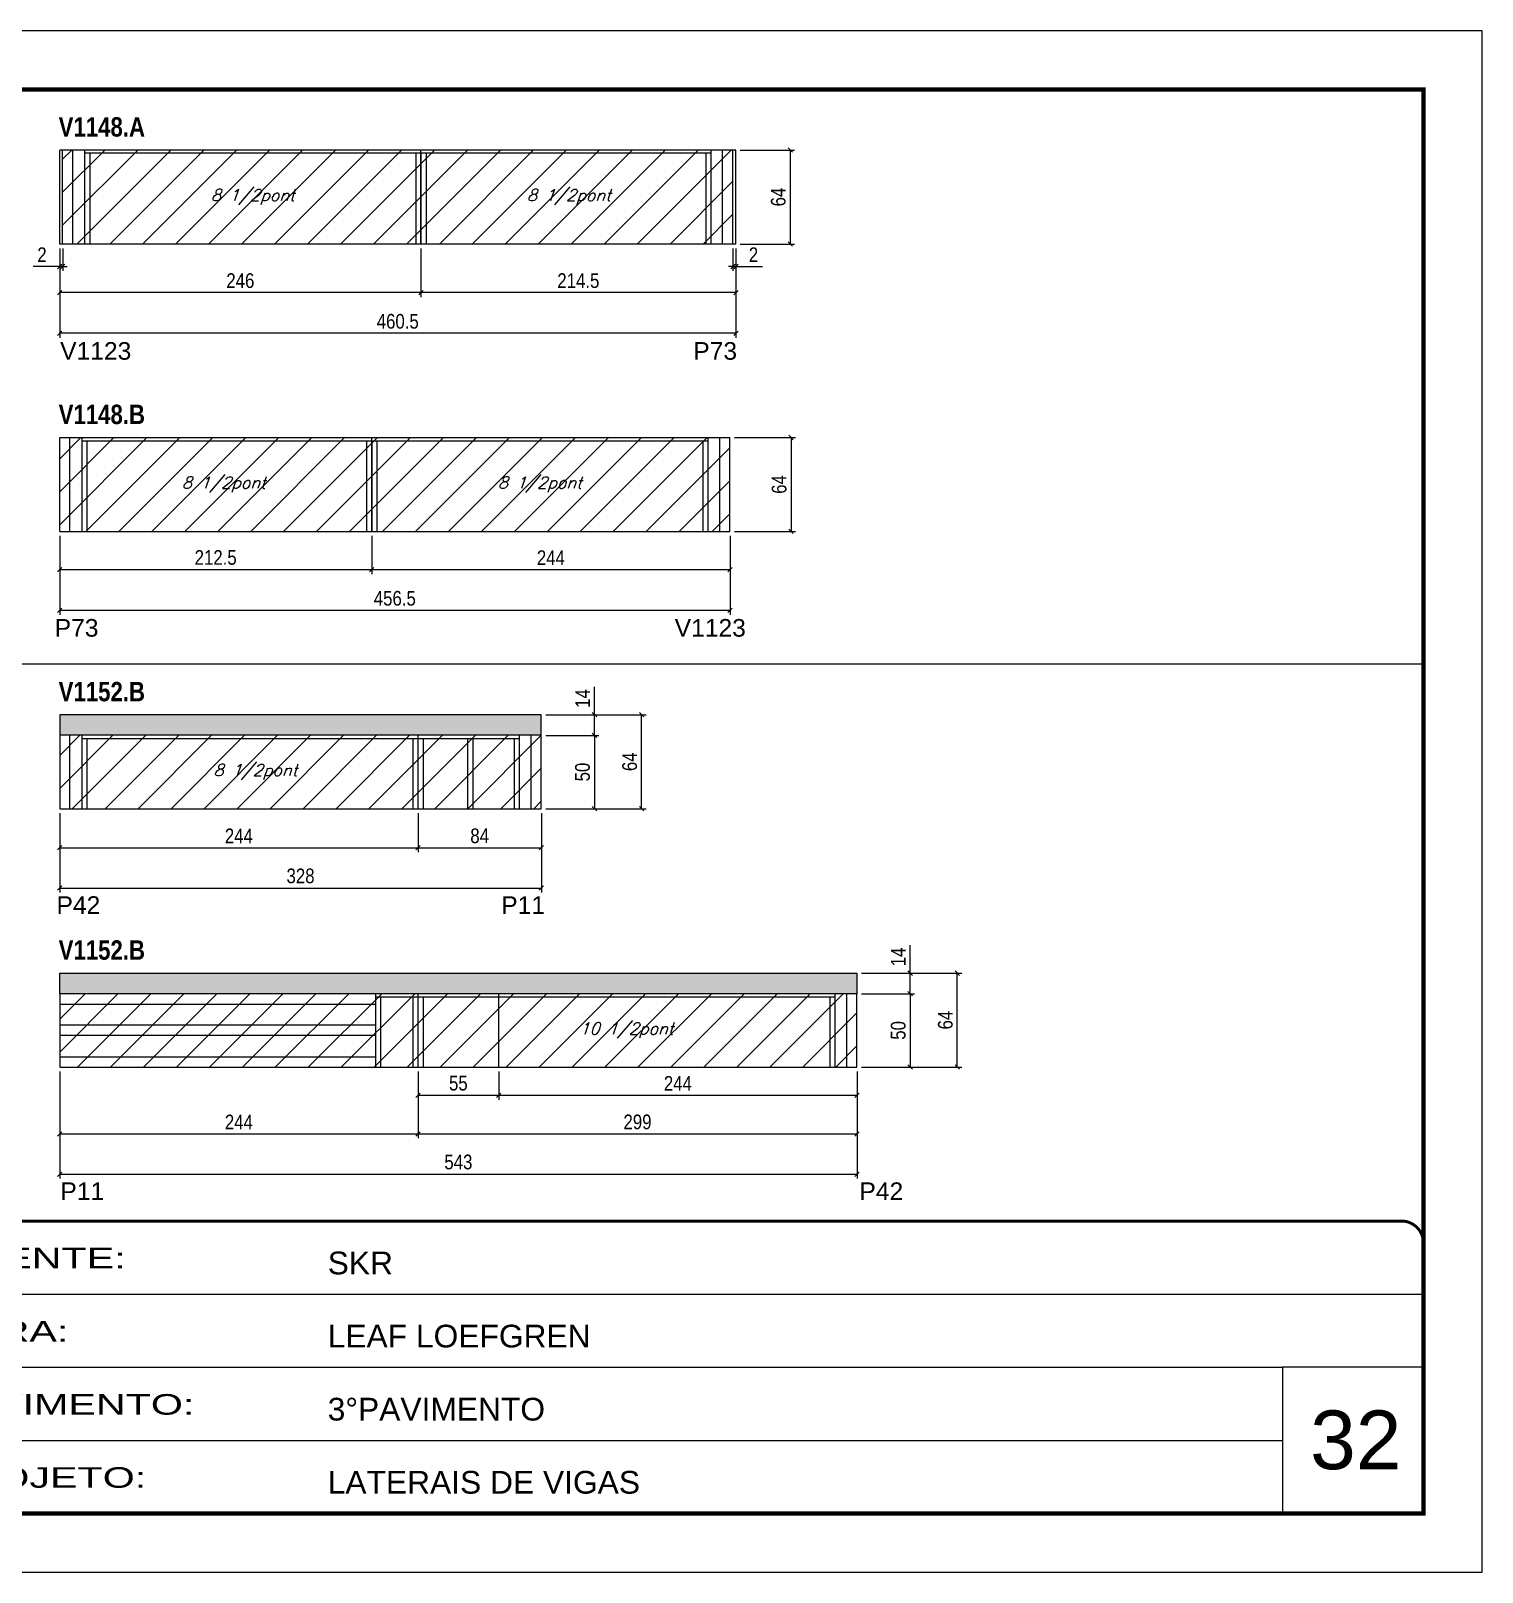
# Model space of a CAD drawing. Extents: x 3309 to 9563, y -2522 to 14608.
# Drawn here: x 8574 to 9563, y 5518 to 6568 of the extents above; entities that cross this region are included whole.
import ezdxf

# ---------------------------------------------------------------- set-up
doc = ezdxf.new("R2010")
doc.units = 0
doc.linetypes.add('CONTINUO', pattern=[0])
doc.linetypes.add('DASHED', pattern=[0.75, 0.5, -0.25])
for name, color, linetype in [('5', 5, 'Continuous'), ('COTA', 241, 'Continuous'), ('NOMENCLATURA', 7, 'Continuous'), ('Painéis', 200, 'Continuous'), ('SARR_2.2x7', 40, 'Continuous'), ('SARR_3.5x7', 81, 'Continuous'), ('texto', 7, 'Continuous')]:
    doc.layers.add(name, color=color, linetype=linetype)
for name, color, linetype, lineweight in [('CARIMBO', 255, 'Continuous', 9), ('Folhas', 255, 'Continuous', 9), ('Hachura', 251, 'Continuous', 9), ('SARRAFO DE PRESSAO', 251, 'DASHED', 9)]:
    doc.layers.add(name, color=color, linetype=linetype, lineweight=lineweight)
doc.styles.add('ARIAL', font='arial.ttf')
doc.styles.add('COTA TECNICA', font='techl___.ttf', dxfattribs={"height": 10})
doc.styles.add('Romans', font='romans.shx')
doc.styles.get("Standard").update_dxf_attribs({"font": 'arial.ttf'})
doc.styles.add('TECNICA', font='techb___.ttf', dxfattribs={"height": 10})
doc.styles.add('Tecnologia', font='')
doc.styles.get('Tecnologia').set_extended_font_data('Forgotten Futurist')
doc.dimstyles.new('PAINEL', dxfattribs={"dimtxt": 10, "dimasz": 3, "dimexe": 3, "dimexo": 3, "dimgap": 3, "dimtad": 1, "dimdec": 1, "dimzin": 12, "dimdsep": 46, "dimtxsty": 'COTA TECNICA', "dimblk1": 'OBLIQUE', "dimblk2": 'OBLIQUE', "dimsah": 1, "dimcen": 0.9, "dimclrd": 4, "dimclre": 4, "dimclrt": 240, "dimadec": 1, "dimazin": 3, "dimtfac": 1, "dimtdec": 1, "dimtmove": 0, "dimatfit": 3, "dimfxl": 1, "dimtolj": 1, "dimtzin": 12, "dimarcsym": 0})
pattern_1 = [(45, (4768.5, 1148.575), (-11.22532, 11.22532), [])]
pattern_2 = [(50, (4768.5, 1148.575), (5.46554, -0.4781726), [0.5715, -6.2865]), (355, (4768.5, 1148.575), (-1.0573026, 5.7317054), [0.4572, -5.0292175]), (100.451445, (4768.9555, 1148.535), (4.4082374, 5.2535326), [0.4857003, -5.3427073]), (46.1842, (4768.5, 1150.099), (8.132371, -1.26127), [0.85725, -9.42975]), (96.63556, (4769.178, 1149.994), (7.122124, 7.422784), [0.728551, -8.014068]), (351.18415, (4768.5, 1150.099), (7.122124, 7.422784), [0.685799, -7.543792]), (21, (4769.262, 1149.718), (4.5484317, -3.067956), [0.5715, -6.2865]), (326, (4769.262, 1149.718), (1.854061, 5.525639), [0.4572, -5.0292]), (71.451445, (4769.641, 1149.4624), (6.4024926, 2.457683), [0.4857003, -5.342698]), (37.5, (4768.5, 1148.5751), (0.0926581, 2.53665117), [0, -4.96824, 0, -5.1054, 0, -5.04825]), (7.5, (4768.5, 1148.575), (2.0045899, 3.0054172), [0, -2.91084, 0, -4.85394, 0, -1.92405]), (327.5, (4766.8007, 1148.5751), (4.06771786, -0.1718623), [0, -1.905, 0, -5.9436, 0, -7.8867]), (317.5, (4766.0387, 1148.575), (4.4438754, 0.7627947), [0, -2.4765, 0, -3.94716, 0, -5.6007])]

# ---------------------------------------------------------------- blocks, each defined once
blk = doc.blocks.new('9999999999')
at = {"color": 30, "linetype": 'CONTINUO'}
for p, q in [((98564.6, 34379.6), (99584, 34379.6)), ((98564.6, 34329.8), (99488, 34329.8)), ((99584, 34329.8), (99488, 34329.8)), ((99488, 34329.8), (99488, 34230.2)), ((98564.6, 34280), (99488, 34280))]:
    blk.add_line(p, q, dxfattribs=at)
at = {"color": 30, "linetype": 'CONTINUO', "const_width": 2}
blk.add_lwpolyline([(99584, 34230.2), (99584, 34414.4, 0.414214), (99569, 34429.4), (98229, 34429.4, 0.414214), (98214, 34414.4), (98214, 34245.2, 0.414214), (98229, 34230.2), (99584, 34230.2)], format="xyb", dxfattribs=at)
at = {"layer": 'Folhas'}
blk.add_lwpolyline([(98139, 34190.2), (99624, 34190.2), (99624, 35240.2), (98139, 35240.2)], close=True, dxfattribs=at)
at = {"layer": 'Folhas', "color": 30, "const_width": 3}
blk.add_lwpolyline([(98214, 34230.2), (99584, 34230.2), (99584, 35200.2), (98214, 35200.2)], close=True, dxfattribs=at)
at = {"color": 7, "linetype": 'Continuous', "ltscale": 5, "style": 'ARIAL'}
for s, height, p in [('SKR', 15.48, (98837.7, 34393.1)), ('LEAF LOEFGREN', 15.483, (98837.7, 34343.3)), ('3°PAVIMENTO', 15.483, (98837.7, 34293.5)), ('LATERAIS DE VIGAS', 15.483, (98837.7, 34243.7))]:
    blk.add_text(s, height=height, dxfattribs=at).set_placement(p)
at = {"layer": 'Folhas', "color": 7, "style": 'Tecnologia', "width": 1.5}
for s, p in [('CLIENTE:', (98573.7, 34397.2)), ('OBRA:', (98573.7, 34347.3)), ('PAVIMENTO:', (98573.7, 34297.5)), ('PROJETO:', (98573.7, 34247.7))]:
    blk.add_text(s, height=14, dxfattribs=at).set_placement(p)
blk = doc.blocks.new('_Oblique')
at = {"color": 0, "linetype": 'ByBlock', "lineweight": -2}
blk.add_line((-0.5, -0.5), (0.5, 0.5), dxfattribs=at)
blk = doc.blocks.new('*D1215')
at = {"layer": 'COTA', "color": 4, "lineweight": -2, "transparency": 16777216}
for p, q in [((8594.1, 6034.9), (8594.1, 5980.9)), ((8922.1, 6034.9), (8922.1, 5980.9)), ((8594.1, 5983.9), (8922.1, 5983.9))]:
    blk.add_line(p, q, dxfattribs=at)
at = {"layer": 'Defpoints', "color": 0, "transparency": 16777216}
for p in [(8594.1, 6037.9), (8922.1, 6037.9), (8922.1, 5983.9)]:
    blk.add_point(p, dxfattribs=at)
at = {"layer": 'COTA', "color": 4, "lineweight": -2, "transparency": 16777216, "xscale": 3, "yscale": 3, "zscale": 3, "rotation": 180}
blk.add_blockref('_Oblique', (8594.1, 5983.9), dxfattribs=at)
at = {"layer": 'COTA', "color": 4, "lineweight": -2, "transparency": 16777216, "xscale": 3, "yscale": 3, "zscale": 3}
blk.add_blockref('_Oblique', (8922.1, 5983.9), dxfattribs=at)
at = {"layer": 'COTA', "color": 240, "transparency": 16777216, "insert": (8758.1, 5992.1), "char_height": 10, "attachment_point": 5, "style": 'COTA TECNICA'}
blk.add_mtext('\\A1;328', dxfattribs=at)
blk = doc.blocks.new('*D1216')
at = {"layer": 'COTA', "color": 4, "lineweight": -2, "transparency": 16777216}
for p, q in [((8594.1, 6034.9), (8594.1, 6008.3)), ((8838.1, 6034.9), (8838.1, 6008.3)), ((8594.1, 6011.3), (8838.1, 6011.3))]:
    blk.add_line(p, q, dxfattribs=at)
at = {"layer": 'Defpoints', "color": 0, "transparency": 16777216}
for p in [(8594.1, 6037.9), (8838.1, 6037.9), (8838.1, 6011.3)]:
    blk.add_point(p, dxfattribs=at)
at = {"layer": 'COTA', "color": 4, "lineweight": -2, "transparency": 16777216, "xscale": 3, "yscale": 3, "zscale": 3, "rotation": 180}
blk.add_blockref('_Oblique', (8594.1, 6011.3), dxfattribs=at)
at = {"layer": 'COTA', "color": 4, "lineweight": -2, "transparency": 16777216, "xscale": 3, "yscale": 3, "zscale": 3}
blk.add_blockref('_Oblique', (8838.1, 6011.3), dxfattribs=at)
at = {"layer": 'COTA', "color": 240, "transparency": 16777216, "insert": (8716.1, 6019.4), "char_height": 10, "attachment_point": 5, "style": 'COTA TECNICA'}
blk.add_mtext('\\A1;244', dxfattribs=at)
blk = doc.blocks.new('*D1217')
at = {"layer": 'COTA', "color": 4, "lineweight": -2, "transparency": 16777216}
for p, q in [((8838.1, 6034.9), (8838.1, 6008.3)), ((8922.1, 6034.9), (8922.1, 6008.3)), ((8838.1, 6011.3), (8922.1, 6011.3))]:
    blk.add_line(p, q, dxfattribs=at)
at = {"layer": 'Defpoints', "color": 0, "transparency": 16777216}
for p in [(8838.1, 6037.9), (8922.1, 6037.9), (8922.1, 6011.3)]:
    blk.add_point(p, dxfattribs=at)
at = {"layer": 'COTA', "color": 4, "lineweight": -2, "transparency": 16777216, "xscale": 3, "yscale": 3, "zscale": 3, "rotation": 180}
blk.add_blockref('_Oblique', (8838.1, 6011.3), dxfattribs=at)
at = {"layer": 'COTA', "color": 4, "lineweight": -2, "transparency": 16777216, "xscale": 3, "yscale": 3, "zscale": 3}
blk.add_blockref('_Oblique', (8922.1, 6011.3), dxfattribs=at)
at = {"layer": 'COTA', "color": 240, "transparency": 16777216, "insert": (8880.1, 6019.4), "char_height": 10, "attachment_point": 5, "style": 'COTA TECNICA'}
blk.add_mtext('\\A1;84', dxfattribs=at)
blk = doc.blocks.new('*D1218')
at = {"layer": 'COTA', "color": 4, "lineweight": -2, "transparency": 16777216}
for p, q in [((8925.1, 6087.9), (8961.3, 6087.9)), ((8958.3, 6087.9), (8958.3, 6037.9)), ((8925.1, 6037.9), (8961.3, 6037.9))]:
    blk.add_line(p, q, dxfattribs=at)
at = {"layer": 'Defpoints', "color": 0, "transparency": 16777216}
for p in [(8922.1, 6087.9), (8922.1, 6037.9), (8958.3, 6037.9)]:
    blk.add_point(p, dxfattribs=at)
at = {"layer": 'COTA', "color": 4, "lineweight": -2, "transparency": 16777216, "xscale": 3, "yscale": 3, "zscale": 3}
for p, rotation in [((8958.3, 6087.9), 90), ((8958.3, 6037.9), 270)]:
    blk.add_blockref('_Oblique', p, dxfattribs=dict(at, rotation=rotation))
at = {"layer": 'COTA', "color": 240, "transparency": 16777216, "insert": (8950.2, 6062.9), "char_height": 10, "attachment_point": 5, "rotation": 90, "style": 'COTA TECNICA'}
blk.add_mtext('\\A1;50', dxfattribs=at)
blk = doc.blocks.new('*D1219')
at = {"layer": 'COTA', "color": 4, "lineweight": -2, "transparency": 16777216}
for p, q in [((8958.3, 6101.9), (8958.3, 6121)), ((8925.1, 6101.9), (8961.3, 6101.9)), ((8958.3, 6087.9), (8958.3, 6101.9)), ((8925.1, 6087.9), (8961.3, 6087.9))]:
    blk.add_line(p, q, dxfattribs=at)
at = {"layer": 'Defpoints', "color": 0, "transparency": 16777216}
for p in [(8922.1, 6101.9), (8958.3, 6101.9), (8922.1, 6087.9)]:
    blk.add_point(p, dxfattribs=at)
at = {"layer": 'COTA', "color": 4, "lineweight": -2, "transparency": 16777216, "xscale": 3, "yscale": 3, "zscale": 3}
for p, rotation in [((8958.3, 6101.9), 90), ((8958.3, 6087.9), 270)]:
    blk.add_blockref('_Oblique', p, dxfattribs=dict(at, rotation=rotation))
at = {"layer": 'COTA', "color": 240, "transparency": 16777216, "insert": (8950.2, 6113), "char_height": 10, "attachment_point": 5, "rotation": 90, "style": 'COTA TECNICA'}
blk.add_mtext('\\A1;14', dxfattribs=at)
blk = doc.blocks.new('*D1220')
at = {"layer": 'COTA', "color": 4, "lineweight": -2, "transparency": 16777216}
for p, q in [((8925.1, 6101.9), (8993.4, 6101.9)), ((8990.4, 6037.9), (8990.4, 6101.9)), ((8925.1, 6037.9), (8993.4, 6037.9))]:
    blk.add_line(p, q, dxfattribs=at)
at = {"layer": 'Defpoints', "color": 0, "transparency": 16777216}
for p in [(8922.1, 6101.9), (8990.4, 6101.9), (8922.1, 6037.9)]:
    blk.add_point(p, dxfattribs=at)
at = {"layer": 'COTA', "color": 4, "lineweight": -2, "transparency": 16777216, "xscale": 3, "yscale": 3, "zscale": 3}
for p, rotation in [((8990.4, 6101.9), 90), ((8990.4, 6037.9), 270)]:
    blk.add_blockref('_Oblique', p, dxfattribs=dict(at, rotation=rotation))
at = {"layer": 'COTA', "color": 240, "transparency": 16777216, "insert": (8982.3, 6069.9), "char_height": 10, "attachment_point": 5, "rotation": 90, "style": 'COTA TECNICA'}
blk.add_mtext('\\A1;64', dxfattribs=at)
blk = doc.blocks.new('*D1221')
at = {"layer": 'COTA', "color": 4, "lineweight": -2, "transparency": 16777216}
for p, q in [((8594.1, 5858.9), (8594.1, 5785.9)), ((9137.1, 5858.9), (9137.1, 5785.9)), ((8594.1, 5788.9), (9137.1, 5788.9))]:
    blk.add_line(p, q, dxfattribs=at)
at = {"layer": 'Defpoints', "color": 0, "transparency": 16777216}
for p in [(8594.1, 5861.9), (9137.1, 5861.9), (9137.1, 5788.9)]:
    blk.add_point(p, dxfattribs=at)
at = {"layer": 'COTA', "color": 4, "lineweight": -2, "transparency": 16777216, "xscale": 3, "yscale": 3, "zscale": 3, "rotation": 180}
blk.add_blockref('_Oblique', (8594.1, 5788.9), dxfattribs=at)
at = {"layer": 'COTA', "color": 4, "lineweight": -2, "transparency": 16777216, "xscale": 3, "yscale": 3, "zscale": 3}
blk.add_blockref('_Oblique', (9137.1, 5788.9), dxfattribs=at)
at = {"layer": 'COTA', "color": 240, "transparency": 16777216, "insert": (8865.6, 5797.2), "char_height": 10, "attachment_point": 5, "style": 'COTA TECNICA'}
blk.add_mtext('\\A1;543', dxfattribs=at)
blk = doc.blocks.new('*D1222')
at = {"layer": 'COTA', "color": 4, "lineweight": -2, "transparency": 16777216}
for p, q in [((8594.1, 5858.9), (8594.1, 5813.4)), ((8838.1, 5858.9), (8838.1, 5813.4)), ((8594.1, 5816.4), (8838.1, 5816.4))]:
    blk.add_line(p, q, dxfattribs=at)
at = {"layer": 'Defpoints', "color": 0, "transparency": 16777216}
for p in [(8594.1, 5861.9), (8838.1, 5861.9), (8838.1, 5816.4)]:
    blk.add_point(p, dxfattribs=at)
at = {"layer": 'COTA', "color": 4, "lineweight": -2, "transparency": 16777216, "xscale": 3, "yscale": 3, "zscale": 3, "rotation": 180}
blk.add_blockref('_Oblique', (8594.1, 5816.4), dxfattribs=at)
at = {"layer": 'COTA', "color": 4, "lineweight": -2, "transparency": 16777216, "xscale": 3, "yscale": 3, "zscale": 3}
blk.add_blockref('_Oblique', (8838.1, 5816.4), dxfattribs=at)
at = {"layer": 'COTA', "color": 240, "transparency": 16777216, "insert": (8716.1, 5824.5), "char_height": 10, "attachment_point": 5, "style": 'COTA TECNICA'}
blk.add_mtext('\\A1;244', dxfattribs=at)
blk = doc.blocks.new('*D1223')
at = {"layer": 'COTA', "color": 4, "lineweight": -2, "transparency": 16777216}
for p, q in [((8838.1, 5858.9), (8838.1, 5813.4)), ((9137.1, 5858.9), (9137.1, 5813.4)), ((8838.1, 5816.4), (9137.1, 5816.4))]:
    blk.add_line(p, q, dxfattribs=at)
at = {"layer": 'Defpoints', "color": 0, "transparency": 16777216}
for p in [(8838.1, 5861.9), (9137.1, 5861.9), (9137.1, 5816.4)]:
    blk.add_point(p, dxfattribs=at)
at = {"layer": 'COTA', "color": 4, "lineweight": -2, "transparency": 16777216, "xscale": 3, "yscale": 3, "zscale": 3, "rotation": 180}
blk.add_blockref('_Oblique', (8838.1, 5816.4), dxfattribs=at)
at = {"layer": 'COTA', "color": 4, "lineweight": -2, "transparency": 16777216, "xscale": 3, "yscale": 3, "zscale": 3}
blk.add_blockref('_Oblique', (9137.1, 5816.4), dxfattribs=at)
at = {"layer": 'COTA', "color": 240, "transparency": 16777216, "insert": (8987.6, 5824.5), "char_height": 10, "attachment_point": 5, "style": 'COTA TECNICA'}
blk.add_mtext('\\A1;299', dxfattribs=at)
blk = doc.blocks.new('*D1224')
at = {"layer": 'COTA', "color": 4, "lineweight": -2, "transparency": 16777216}
for p, q in [((8838.1, 5858.9), (8838.1, 5839.7)), ((8893.1, 5858.9), (8893.1, 5839.7)), ((8838.1, 5842.7), (8893.1, 5842.7))]:
    blk.add_line(p, q, dxfattribs=at)
at = {"layer": 'Defpoints', "color": 0, "transparency": 16777216}
for p in [(8838.1, 5861.9), (8893.1, 5861.9), (8893.1, 5842.7)]:
    blk.add_point(p, dxfattribs=at)
at = {"layer": 'COTA', "color": 4, "lineweight": -2, "transparency": 16777216, "xscale": 3, "yscale": 3, "zscale": 3, "rotation": 180}
blk.add_blockref('_Oblique', (8838.1, 5842.7), dxfattribs=at)
at = {"layer": 'COTA', "color": 4, "lineweight": -2, "transparency": 16777216, "xscale": 3, "yscale": 3, "zscale": 3}
blk.add_blockref('_Oblique', (8893.1, 5842.7), dxfattribs=at)
at = {"layer": 'COTA', "color": 240, "transparency": 16777216, "insert": (8865.6, 5850.9), "char_height": 10, "attachment_point": 5, "style": 'COTA TECNICA'}
blk.add_mtext('\\A1;55', dxfattribs=at)
blk = doc.blocks.new('*D1225')
at = {"layer": 'COTA', "color": 4, "lineweight": -2, "transparency": 16777216}
for p, q in [((8893.1, 5858.9), (8893.1, 5839.7)), ((9137.1, 5858.9), (9137.1, 5839.7)), ((8893.1, 5842.7), (9137.1, 5842.7))]:
    blk.add_line(p, q, dxfattribs=at)
at = {"layer": 'Defpoints', "color": 0, "transparency": 16777216}
for p in [(8893.1, 5861.9), (9137.1, 5861.9), (9137.1, 5842.7)]:
    blk.add_point(p, dxfattribs=at)
at = {"layer": 'COTA', "color": 4, "lineweight": -2, "transparency": 16777216, "xscale": 3, "yscale": 3, "zscale": 3, "rotation": 180}
blk.add_blockref('_Oblique', (8893.1, 5842.7), dxfattribs=at)
at = {"layer": 'COTA', "color": 4, "lineweight": -2, "transparency": 16777216, "xscale": 3, "yscale": 3, "zscale": 3}
blk.add_blockref('_Oblique', (9137.1, 5842.7), dxfattribs=at)
at = {"layer": 'COTA', "color": 240, "transparency": 16777216, "insert": (9015.1, 5850.8), "char_height": 10, "attachment_point": 5, "style": 'COTA TECNICA'}
blk.add_mtext('\\A1;244', dxfattribs=at)
blk = doc.blocks.new('*D3203')
at = {"layer": 'COTA', "color": 4, "linetype": 'ByBlock', "lineweight": -2, "transparency": 16777216}
for p, q in [((8840.1, 6419.6), (8840.1, 6386.5)), ((9054.6, 6419.6), (9054.6, 6386.5)), ((9054.6, 6389.5), (8840.1, 6389.5))]:
    blk.add_line(p, q, dxfattribs=at)
at = {"layer": 'Defpoints', "color": 0, "linetype": 'ByBlock', "transparency": 16777216}
for p in [(8840.1, 6422.6), (9054.6, 6422.6), (8840.1, 6389.5)]:
    blk.add_point(p, dxfattribs=at)
at = {"layer": 'COTA', "color": 4, "linetype": 'ByBlock', "lineweight": -2, "transparency": 16777216, "xscale": 3, "yscale": 3, "zscale": 3, "rotation": 180}
blk.add_blockref('_Oblique', (8840.1, 6389.5), dxfattribs=at)
at = {"layer": 'COTA', "color": 4, "linetype": 'ByBlock', "lineweight": -2, "transparency": 16777216, "xscale": 3, "yscale": 3, "zscale": 3}
blk.add_blockref('_Oblique', (9054.6, 6389.5), dxfattribs=at)
at = {"layer": 'COTA', "color": 240, "linetype": 'ByBlock', "transparency": 16777216, "insert": (8947.3, 6397.6), "char_height": 10, "attachment_point": 5, "style": 'COTA TECNICA'}
blk.add_mtext('\\A1;214.5', dxfattribs=at)
blk = doc.blocks.new('*D3204')
at = {"layer": 'COTA', "color": 4, "linetype": 'ByBlock', "lineweight": -2, "transparency": 16777216}
for p, q in [((8594.1, 6419.6), (8594.1, 6386.5)), ((8840.1, 6419.6), (8840.1, 6386.5)), ((8840.1, 6389.5), (8594.1, 6389.5))]:
    blk.add_line(p, q, dxfattribs=at)
at = {"layer": 'Defpoints', "color": 0, "linetype": 'ByBlock', "transparency": 16777216}
for p in [(8594.1, 6422.6), (8840.1, 6422.6), (8594.1, 6389.5)]:
    blk.add_point(p, dxfattribs=at)
at = {"layer": 'COTA', "color": 4, "linetype": 'ByBlock', "lineweight": -2, "transparency": 16777216, "xscale": 3, "yscale": 3, "zscale": 3, "rotation": 180}
blk.add_blockref('_Oblique', (8594.1, 6389.5), dxfattribs=at)
at = {"layer": 'COTA', "color": 4, "linetype": 'ByBlock', "lineweight": -2, "transparency": 16777216, "xscale": 3, "yscale": 3, "zscale": 3}
blk.add_blockref('_Oblique', (8840.1, 6389.5), dxfattribs=at)
at = {"layer": 'COTA', "color": 240, "linetype": 'ByBlock', "transparency": 16777216, "insert": (8717.1, 6397.6), "char_height": 10, "attachment_point": 5, "style": 'COTA TECNICA'}
blk.add_mtext('\\A1;246', dxfattribs=at)
blk = doc.blocks.new('*D3212')
at = {"layer": 'COTA', "color": 4, "linetype": 'ByBlock', "lineweight": -2, "transparency": 16777216}
for p, q in [((8594.1, 6419.6), (8594.1, 6358.8)), ((9054.6, 6419.6), (9054.6, 6358.8)), ((9054.6, 6361.8), (8594.1, 6361.8))]:
    blk.add_line(p, q, dxfattribs=at)
at = {"layer": 'Defpoints', "color": 0, "linetype": 'ByBlock', "transparency": 16777216}
for p in [(8594.1, 6422.6), (9054.6, 6422.6), (8594.1, 6361.8)]:
    blk.add_point(p, dxfattribs=at)
at = {"layer": 'COTA', "color": 4, "linetype": 'ByBlock', "lineweight": -2, "transparency": 16777216, "xscale": 3, "yscale": 3, "zscale": 3, "rotation": 180}
blk.add_blockref('_Oblique', (8594.1, 6361.8), dxfattribs=at)
at = {"layer": 'COTA', "color": 4, "linetype": 'ByBlock', "lineweight": -2, "transparency": 16777216, "xscale": 3, "yscale": 3, "zscale": 3}
blk.add_blockref('_Oblique', (9054.6, 6361.8), dxfattribs=at)
at = {"layer": 'COTA', "color": 240, "linetype": 'ByBlock', "transparency": 16777216, "insert": (8824.3, 6369.9), "char_height": 10, "attachment_point": 5, "style": 'COTA TECNICA'}
blk.add_mtext('\\A1;460.5', dxfattribs=at)
blk = doc.blocks.new('*D3213')
at = {"layer": 'COTA', "color": 4, "lineweight": -2, "transparency": 16777216}
for p, q in [((9057.6, 6486.6), (9094.6, 6486.6)), ((9091.6, 6486.6), (9091.6, 6422.6)), ((9057.6, 6422.6), (9094.6, 6422.6))]:
    blk.add_line(p, q, dxfattribs=at)
at = {"layer": 'Defpoints', "color": 0, "transparency": 16777216}
for p in [(9054.6, 6486.6, 0), (9054.6, 6422.6, 0), (9091.6, 6422.6)]:
    blk.add_point(p, dxfattribs=at)
at = {"layer": 'COTA', "color": 4, "lineweight": -2, "transparency": 16777216, "xscale": 3, "yscale": 3, "zscale": 3}
for p, rotation in [((9091.6, 6486.6), 90), ((9091.6, 6422.6), 270)]:
    blk.add_blockref('_Oblique', p, dxfattribs=dict(at, rotation=rotation))
at = {"layer": 'COTA', "color": 240, "transparency": 16777216, "insert": (9083.5, 6454.6), "char_height": 10, "attachment_point": 5, "rotation": 90, "style": 'COTA TECNICA'}
blk.add_mtext('\\A1;64', dxfattribs=at)
blk = doc.blocks.new('*D3207')
at = {"layer": 'COTA', "color": 4, "linetype": 'ByBlock', "lineweight": -2, "transparency": 16777216}
for p, q in [((8594.1, 6223.8), (8594.1, 6197.8)), ((8806.6, 6223.8), (8806.6, 6197.8)), ((8594.1, 6200.8), (8806.6, 6200.8))]:
    blk.add_line(p, q, dxfattribs=at)
at = {"layer": 'Defpoints', "color": 0, "linetype": 'ByBlock', "transparency": 16777216}
for p in [(8594.1, 6226.8), (8806.6, 6226.8), (8806.6, 6200.8)]:
    blk.add_point(p, dxfattribs=at)
at = {"layer": 'COTA', "color": 4, "linetype": 'ByBlock', "lineweight": -2, "transparency": 16777216, "xscale": 3, "yscale": 3, "zscale": 3, "rotation": 180}
blk.add_blockref('_Oblique', (8594.1, 6200.8), dxfattribs=at)
at = {"layer": 'COTA', "color": 4, "linetype": 'ByBlock', "lineweight": -2, "transparency": 16777216, "xscale": 3, "yscale": 3, "zscale": 3}
blk.add_blockref('_Oblique', (8806.6, 6200.8), dxfattribs=at)
at = {"layer": 'COTA', "color": 240, "linetype": 'ByBlock', "transparency": 16777216, "insert": (8700.3, 6209), "char_height": 10, "attachment_point": 5, "style": 'COTA TECNICA'}
blk.add_mtext('\\A1;212.5', dxfattribs=at)
blk = doc.blocks.new('*D3208')
at = {"layer": 'COTA', "color": 4, "linetype": 'ByBlock', "lineweight": -2, "transparency": 16777216}
for p, q in [((8806.6, 6223.8), (8806.6, 6197.8)), ((9050.6, 6223.8), (9050.6, 6197.8)), ((8806.6, 6200.8), (9050.6, 6200.8))]:
    blk.add_line(p, q, dxfattribs=at)
at = {"layer": 'Defpoints', "color": 0, "linetype": 'ByBlock', "transparency": 16777216}
for p in [(8806.6, 6226.8), (9050.6, 6226.8), (9050.6, 6200.8)]:
    blk.add_point(p, dxfattribs=at)
at = {"layer": 'COTA', "color": 4, "linetype": 'ByBlock', "lineweight": -2, "transparency": 16777216, "xscale": 3, "yscale": 3, "zscale": 3, "rotation": 180}
blk.add_blockref('_Oblique', (8806.6, 6200.8), dxfattribs=at)
at = {"layer": 'COTA', "color": 4, "linetype": 'ByBlock', "lineweight": -2, "transparency": 16777216, "xscale": 3, "yscale": 3, "zscale": 3}
blk.add_blockref('_Oblique', (9050.6, 6200.8), dxfattribs=at)
at = {"layer": 'COTA', "color": 240, "linetype": 'ByBlock', "transparency": 16777216, "insert": (8928.6, 6208.9), "char_height": 10, "attachment_point": 5, "style": 'COTA TECNICA'}
blk.add_mtext('\\A1;244', dxfattribs=at)
blk = doc.blocks.new('*D3209')
at = {"layer": 'COTA', "color": 4, "linetype": 'ByBlock', "lineweight": -2, "transparency": 16777216}
for p, q in [((8594.1, 6223.8), (8594.1, 6170.1)), ((9050.6, 6223.8), (9050.6, 6170.1)), ((8594.1, 6173.1), (9050.6, 6173.1))]:
    blk.add_line(p, q, dxfattribs=at)
at = {"layer": 'Defpoints', "color": 0, "linetype": 'ByBlock', "transparency": 16777216}
for p in [(8594.1, 6226.8), (9050.6, 6226.8), (9050.6, 6173.1)]:
    blk.add_point(p, dxfattribs=at)
at = {"layer": 'COTA', "color": 4, "linetype": 'ByBlock', "lineweight": -2, "transparency": 16777216, "xscale": 3, "yscale": 3, "zscale": 3, "rotation": 180}
blk.add_blockref('_Oblique', (8594.1, 6173.1), dxfattribs=at)
at = {"layer": 'COTA', "color": 4, "linetype": 'ByBlock', "lineweight": -2, "transparency": 16777216, "xscale": 3, "yscale": 3, "zscale": 3}
blk.add_blockref('_Oblique', (9050.6, 6173.1), dxfattribs=at)
at = {"layer": 'COTA', "color": 240, "linetype": 'ByBlock', "transparency": 16777216, "insert": (8822.3, 6181.2), "char_height": 10, "attachment_point": 5, "style": 'COTA TECNICA'}
blk.add_mtext('\\A1;456.5', dxfattribs=at)
blk = doc.blocks.new('*D3215')
at = {"layer": 'COTA', "color": 4, "lineweight": -2, "transparency": 16777216}
for p, q in [((9053.6, 6290.8), (9095.2, 6290.8)), ((9092.2, 6290.8), (9092.2, 6226.8)), ((9053.6, 6226.8), (9095.2, 6226.8))]:
    blk.add_line(p, q, dxfattribs=at)
at = {"layer": 'Defpoints', "color": 0, "transparency": 16777216}
for p in [(9050.6, 6290.8, 0), (9050.6, 6226.8, 0), (9092.2, 6226.8)]:
    blk.add_point(p, dxfattribs=at)
at = {"layer": 'COTA', "color": 4, "lineweight": -2, "transparency": 16777216, "xscale": 3, "yscale": 3, "zscale": 3}
for p, rotation in [((9092.2, 6290.8), 90), ((9092.2, 6226.8), 270)]:
    blk.add_blockref('_Oblique', p, dxfattribs=dict(at, rotation=rotation))
at = {"layer": 'COTA', "color": 240, "transparency": 16777216, "insert": (9084.1, 6258.8), "char_height": 10, "attachment_point": 5, "rotation": 90, "style": 'COTA TECNICA'}
blk.add_mtext('\\A1;64', dxfattribs=at)
blk = doc.blocks.new('*D3216')
at = {"layer": 'COTA', "color": 4, "lineweight": -2, "transparency": 16777216}
for p, q in [((8594.1, 6419.6), (8594.1, 6404.3)), ((8596.1, 6419.6), (8596.1, 6404.3)), ((8594.1, 6407.3), (8576, 6407.3)), ((8596.1, 6407.3), (8594.1, 6407.3)), ((8596.1, 6407.3), (8599.1, 6407.3))]:
    blk.add_line(p, q, dxfattribs=at)
at = {"layer": 'Defpoints', "color": 0, "transparency": 16777216}
for p in [(8594.1, 6422.6, 0), (8596.1, 6422.6, 0), (8594.1, 6407.3)]:
    blk.add_point(p, dxfattribs=at)
at = {"layer": 'COTA', "color": 4, "lineweight": -2, "transparency": 16777216, "xscale": 3, "yscale": 3, "zscale": 3}
blk.add_blockref('_Oblique', (8594.1, 6407.3), dxfattribs=at)
at = {"layer": 'COTA', "color": 4, "lineweight": -2, "transparency": 16777216, "xscale": 3, "yscale": 3, "zscale": 3, "rotation": 180}
blk.add_blockref('_Oblique', (8596.1, 6407.3), dxfattribs=at)
at = {"layer": 'COTA', "color": 240, "transparency": 16777216, "insert": (8582, 6415.3), "char_height": 10, "attachment_point": 5, "style": 'COTA TECNICA'}
blk.add_mtext('\\A1;2', dxfattribs=at)
blk = doc.blocks.new('*D3217')
at = {"layer": 'COTA', "color": 4, "lineweight": -2, "transparency": 16777216}
for p, q in [((9052.6, 6419.6), (9052.6, 6404.3)), ((9054.6, 6419.6), (9054.6, 6404.3)), ((9052.6, 6407.3), (9049.6, 6407.3)), ((9052.6, 6407.3), (9054.6, 6407.3)), ((9054.6, 6407.3), (9072.7, 6407.3))]:
    blk.add_line(p, q, dxfattribs=at)
at = {"layer": 'Defpoints', "color": 0, "transparency": 16777216}
for p in [(9052.6, 6422.6, 0), (9054.6, 6422.6, 0), (9054.6, 6407.3)]:
    blk.add_point(p, dxfattribs=at)
at = {"layer": 'COTA', "color": 4, "lineweight": -2, "transparency": 16777216, "xscale": 3, "yscale": 3, "zscale": 3}
blk.add_blockref('_Oblique', (9052.6, 6407.3), dxfattribs=at)
at = {"layer": 'COTA', "color": 4, "lineweight": -2, "transparency": 16777216, "xscale": 3, "yscale": 3, "zscale": 3, "rotation": 180}
blk.add_blockref('_Oblique', (9054.6, 6407.3), dxfattribs=at)
at = {"layer": 'COTA', "color": 240, "transparency": 16777216, "insert": (9066.6, 6415.3), "char_height": 10, "attachment_point": 5, "style": 'COTA TECNICA'}
blk.add_mtext('\\A1;2', dxfattribs=at)
blk = doc.blocks.new('*D3218')
at = {"layer": 'COTA', "color": 4, "lineweight": -2, "transparency": 16777216}
for p, q in [((9140.1, 5911.9), (9176.3, 5911.9)), ((9173.3, 5911.9), (9173.3, 5861.9)), ((9140.1, 5861.9), (9176.3, 5861.9))]:
    blk.add_line(p, q, dxfattribs=at)
at = {"layer": 'Defpoints', "color": 0, "transparency": 16777216}
for p in [(9137.1, 5911.9), (9137.1, 5861.9), (9173.3, 5861.9)]:
    blk.add_point(p, dxfattribs=at)
at = {"layer": 'COTA', "color": 4, "lineweight": -2, "transparency": 16777216, "xscale": 3, "yscale": 3, "zscale": 3}
for p, rotation in [((9173.3, 5911.9), 90), ((9173.3, 5861.9), 270)]:
    blk.add_blockref('_Oblique', p, dxfattribs=dict(at, rotation=rotation))
at = {"layer": 'COTA', "color": 240, "transparency": 16777216, "insert": (9165.2, 5886.9), "char_height": 10, "attachment_point": 5, "rotation": 90, "style": 'COTA TECNICA'}
blk.add_mtext('\\A1;50', dxfattribs=at)
blk = doc.blocks.new('*D3219')
at = {"layer": 'COTA', "color": 4, "lineweight": -2, "transparency": 16777216}
for p, q in [((9173.3, 5925.9), (9173.3, 5945)), ((9140.1, 5925.9), (9176.3, 5925.9)), ((9173.3, 5911.9), (9173.3, 5925.9)), ((9140.1, 5911.9), (9176.3, 5911.9))]:
    blk.add_line(p, q, dxfattribs=at)
at = {"layer": 'Defpoints', "color": 0, "transparency": 16777216}
for p in [(9137.1, 5925.9), (9173.3, 5925.9), (9137.1, 5911.9)]:
    blk.add_point(p, dxfattribs=at)
at = {"layer": 'COTA', "color": 4, "lineweight": -2, "transparency": 16777216, "xscale": 3, "yscale": 3, "zscale": 3}
for p, rotation in [((9173.3, 5925.9), 90), ((9173.3, 5911.9), 270)]:
    blk.add_blockref('_Oblique', p, dxfattribs=dict(at, rotation=rotation))
at = {"layer": 'COTA', "color": 240, "transparency": 16777216, "insert": (9165.2, 5936.9), "char_height": 10, "attachment_point": 5, "rotation": 90, "style": 'COTA TECNICA'}
blk.add_mtext('\\A1;14', dxfattribs=at)
blk = doc.blocks.new('*D3220')
at = {"layer": 'COTA', "color": 4, "lineweight": -2, "transparency": 16777216}
for p, q in [((9140.1, 5925.9), (9208.4, 5925.9)), ((9205.4, 5861.9), (9205.4, 5925.9)), ((9140.1, 5861.9), (9208.4, 5861.9))]:
    blk.add_line(p, q, dxfattribs=at)
at = {"layer": 'Defpoints', "color": 0, "transparency": 16777216}
for p in [(9137.1, 5925.9), (9205.4, 5925.9), (9137.1, 5861.9)]:
    blk.add_point(p, dxfattribs=at)
at = {"layer": 'COTA', "color": 4, "lineweight": -2, "transparency": 16777216, "xscale": 3, "yscale": 3, "zscale": 3}
for p, rotation in [((9205.4, 5925.9), 90), ((9205.4, 5861.9), 270)]:
    blk.add_blockref('_Oblique', p, dxfattribs=dict(at, rotation=rotation))
at = {"layer": 'COTA', "color": 240, "transparency": 16777216, "insert": (9197.3, 5893.9), "char_height": 10, "attachment_point": 5, "rotation": 90, "style": 'COTA TECNICA'}
blk.add_mtext('\\A1;64', dxfattribs=at)

msp = doc.modelspace()

# ---------------------------------------------------------------- hatches: boundary and pattern name
at = {"layer": 'COTA'}
h = msp.add_hatch(dxfattribs=at)
h.set_pattern_fill('AR-CONC', color=256, scale=0.03)
h.set_pattern_definition(pattern_2)
h.paths.add_polyline_path([(8922.07, 6087.92), (8922.07, 6101.92), (8594.07, 6101.92), (8594.07, 6087.92)])
h = msp.add_hatch(dxfattribs=at)
h.set_pattern_fill('AR-CONC', color=256, scale=0.03)
h.set_pattern_definition(pattern_2)
h.paths.add_polyline_path([(8594.07, 5925.88), (8594.07, 5911.88), (9137.07, 5911.88), (9137.07, 5925.88)])
at = {"layer": 'Hachura', "linetype": 'ByBlock'}
h = msp.add_hatch(dxfattribs=at)
h.set_pattern_fill('ANSI31', color=256, scale=5)
h.set_pattern_definition(pattern_1)
h.paths.add_polyline_path([(8596.07, 6486.59), (8596.07, 6422.59), (8840.07, 6422.59), (8840.07, 6486.59)])
h.paths.add_polyline_path([(9052.57, 6422.59), (9052.57, 6486.59), (8840.07, 6486.59), (8840.07, 6422.59)])
h = msp.add_hatch(dxfattribs=at)
h.set_pattern_fill('ANSI31', color=256, scale=5)
h.set_pattern_definition(pattern_1)
h.paths.add_polyline_path([(8806.57, 6290.76), (8594.07, 6290.76), (8594.07, 6226.76), (8806.57, 6226.76)])
h.paths.add_polyline_path([(9050.57, 6290.76), (8806.57, 6290.76), (8806.57, 6226.76), (9050.57, 6226.76)])
h = msp.add_hatch(dxfattribs=at)
h.set_pattern_fill('ANSI31', color=256, scale=5)
h.set_pattern_definition(pattern_1)
h.paths.add_polyline_path([(8594.07, 6087.92), (8594.07, 6037.92), (8838.07, 6037.92), (8838.07, 6087.92)])
h.paths.add_polyline_path([(8922.07, 6037.92), (8922.07, 6087.92), (8838.07, 6087.92), (8838.07, 6037.92)])
h = msp.add_hatch(dxfattribs=at)
h.set_pattern_fill('ANSI31', color=256, scale=5)
h.set_pattern_definition(pattern_1)
h.paths.add_polyline_path([(8838.07, 5911.88), (8594.07, 5911.88), (8594.07, 5861.88), (8838.07, 5861.88)])
h.paths.add_polyline_path([(8893.07, 5911.88), (8838.07, 5911.88), (8838.07, 5861.88), (8893.07, 5861.88)])
h.paths.add_polyline_path([(9137.07, 5911.88), (8893.07, 5911.88), (8893.07, 5861.88), (9137.07, 5861.88)])

# ---------------------------------------------------------------- linework, layer by layer
at = {"layer": 'COTA'}
for p, q in [((8152.87, 6136.66), (9522.87, 6136.66)), ((8922.07, 6101.92), (8594.07, 6101.92)), ((8594.07, 6101.92), (8594.07, 6087.92)), ((8922.07, 6087.92), (8922.07, 6101.92)), ((8594.07, 5911.88), (8594.07, 5925.88)), ((8594.07, 5925.88), (9137.07, 5925.88)), ((9137.07, 5925.88), (9137.07, 5911.88))]:
    msp.add_line(p, q, dxfattribs=at)
at = {"layer": 'Painéis', "linetype": 'ByBlock'}
for p, q in [((9054.57, 6486.59, 0), (8594.07, 6486.59, 0)), ((8594.07, 6422.59, 0), (8594.07, 6486.59, 0)), ((8596.07, 6422.59, 0), (8596.07, 6486.59, 0)), ((8840.07, 6422.59, 0), (8840.07, 6486.59, 0)), ((9052.57, 6422.59, 0), (9052.57, 6486.59, 0)), ((9054.57, 6422.59, 0), (9054.57, 6486.59, 0)), ((9054.57, 6422.59, 0), (8594.07, 6422.59, 0)), ((8594.07, 6290.76, 0), (9050.57, 6290.76, 0)), ((8594.07, 6226.76, 0), (8594.07, 6290.76, 0)), ((8806.57, 6226.76, 0), (8806.57, 6290.76, 0)), ((9050.57, 6226.76, 0), (9050.57, 6290.76, 0)), ((8594.07, 6226.76, 0), (9050.57, 6226.76, 0)), ((8922.07, 6087.92), (8594.07, 6087.92)), ((8594.07, 6087.92), (8594.07, 6037.92)), ((8838.07, 6087.92), (8838.07, 6037.92)), ((8922.07, 6037.92), (8922.07, 6087.92)), ((8594.07, 6037.92), (8922.07, 6037.92)), ((9137.07, 5911.88), (8594.07, 5911.88)), ((8594.07, 5911.88), (8594.07, 5861.88)), ((8838.07, 5911.88), (8838.07, 5861.88)), ((8893.07, 5861.88), (8893.07, 5911.88)), ((9137.07, 5861.88), (9137.07, 5911.88)), ((8594.07, 5861.88), (9137.07, 5861.88))]:
    msp.add_line(p, q, dxfattribs=at)
at = {"layer": 'SARR_2.2x7', "linetype": 'Continuous'}
for p, q in [((8603.07, 6422.59, 0), (8603.07, 6486.59, 0)), ((8840.07, 6484.39, 0), (8611.07, 6484.39, 0)), ((9037.57, 6484.39, 0), (8840.07, 6484.39, 0)), ((9045.57, 6422.59, 0), (9045.57, 6486.59, 0)), ((8601.07, 6226.76, 0), (8601.07, 6290.76, 0)), ((9043.57, 6226.76, 0), (9043.57, 6290.76, 0)), ((8609.07, 6288.56, 0), (8806.57, 6288.56, 0)), ((8806.57, 6288.56, 0), (9035.57, 6288.56, 0)), ((8601.07, 6037.92), (8601.07, 6087.92)), ((8609.07, 6085.72), (8838.07, 6085.72)), ((8838.07, 6085.72), (8907.07, 6085.72)), ((8915.07, 6037.92), (8915.07, 6087.92)), ((9130.07, 5861.88), (9130.07, 5911.88)), ((8594.07, 5904.88), (8809.07, 5904.88)), ((8809.07, 5909.68), (8838.07, 5909.68)), ((8838.07, 5909.68), (9122.07, 5909.68)), ((8594.07, 5890.71), (8809.07, 5890.71)), ((8594.07, 5883.71), (8809.07, 5883.71)), ((8594.07, 5868.88), (8809.07, 5868.88))]:
    msp.add_line(p, q, dxfattribs=at)
at = {"layer": 'SARR_3.5x7'}
for p, q in [((8611.07, 6486.59, 0), (8611.07, 6422.59, 0)), ((8614.57, 6484.39, 0), (8614.57, 6422.59, 0)), ((8836.57, 6484.39, 0), (8836.57, 6422.59, 0)), ((8840.07, 6484.39, 0), (8840.07, 6422.59, 0)), ((8843.57, 6484.39, 0), (8843.57, 6422.59, 0)), ((9034.07, 6484.39, 0), (9034.07, 6422.59, 0)), ((9037.57, 6486.59, 0), (9037.57, 6422.59, 0)), ((8609.07, 6290.76, 0), (8609.07, 6226.76, 0)), ((9035.57, 6290.76, 0), (9035.57, 6226.76, 0)), ((8612.57, 6288.56, 0), (8612.57, 6226.76, 0)), ((8803.07, 6288.56, 0), (8803.07, 6226.76, 0)), ((8806.57, 6288.56, 0), (8806.57, 6226.76, 0)), ((8810.07, 6288.56, 0), (8810.07, 6226.76, 0)), ((9032.07, 6288.56, 0), (9032.07, 6226.76, 0)), ((8609.07, 6087.92), (8609.07, 6037.92)), ((8612.57, 6085.72), (8612.57, 6037.92)), ((8834.57, 6085.72), (8834.57, 6037.92)), ((8841.57, 6085.72), (8841.57, 6037.92)), ((8871.89, 6085.72), (8871.89, 6037.92)), ((8875.39, 6085.72), (8875.39, 6037.92)), ((8903.57, 6085.72), (8903.57, 6037.92)), ((8907.07, 6087.92), (8907.07, 6037.92)), ((8809.07, 5911.88), (8809.07, 5861.88)), ((9122.07, 5911.88), (9122.07, 5861.88)), ((8812.57, 5909.68), (8812.57, 5861.88)), ((8834.57, 5909.68), (8834.57, 5861.88)), ((8841.57, 5909.68), (8841.57, 5861.88)), ((9118.57, 5909.68), (9118.57, 5861.88))]:
    msp.add_line(p, q, dxfattribs=at)

# ---------------------------------------------------------------- block references
at = {"layer": 'SARRAFO DE PRESSAO', "color": 6, "linetype": 'ByBlock'}
msp.add_blockref('9999999999', (-90061.11, -28672.37), dxfattribs=at)

# ---------------------------------------------------------------- texts
at = {"layer": '5', "linetype": 'Continuous'}
for s, rotation, p in [('V1123', 0.00004, (8594.37, 6343.77, 0)), ('P73', 0.00004, (9025.59, 6343.77, 0)), ('P73', 359.99996, (8590.68, 6155.13, 0)), ('V1123', 359.99996, (9012.93, 6155.13, 0)), ('P42', 0.00004, (8591.9, 5966.28)), ('P11', 0.00004, (8894.78, 5966.28)), ('P11', 359.99996, (8594.55, 5771.36)), ('P42', 359.99996, (9138.75, 5771.36))]:
    msp.add_text(s, height=12, rotation=rotation, dxfattribs=at).set_placement(p)
at = {"layer": 'CARIMBO', "style": 'ARIAL'}
msp.add_text('32', height=40, dxfattribs=at).set_placement((9445.73, 5587.98))
at = {"layer": 'NOMENCLATURA', "style": 'TECNICA'}
for s, p in [('V1148.A', (8593.35, 6495.78, 0)), ('V1148.B', (8593.35, 6299.95, 0)), ('V1152.B', (8593.35, 6111.1)), ('V1152.B', (8593.35, 5935.07))]:
    msp.add_text(s, height=13.2, dxfattribs=at).set_placement(p)
at = {"layer": 'texto', "color": 2, "char_height": 8, "attachment_point": 5, "style": 'Romans'}
for s, insert in [('{\\Q19;\\C256;8 1/2pont}', (8725.57, 6454.59, 0)), ('{\\Q19;\\C256;8 1/2pont}', (8940.82, 6454.59, 0)), ('{\\Q19;\\C256;8 1/2pont}', (8705.82, 6258.76, 0)), ('{\\Q19;\\C256;8 1/2pont}', (8921.07, 6258.76, 0)), ('{\\Q19;\\C256;8 1/2pont}', (8727.37, 6062.92)), ('{\\Q19;\\C256;10 1/2pont}', (8980.07, 5886.88))]:
    msp.add_mtext(s, dxfattribs=dict(at, insert=insert))

# ---------------------------------------------------------------- dimensions: what is measured, and where the dimension line sits
at = {"layer": 'COTA'}
for base, p1, p2, angle, picture, middle in [((9091.56, 6422.59, 0), (9054.57, 6486.59, 0), (9054.57, 6422.59, 0), 90, '*D3213', (9083.46, 6454.59, 0)), ((9054.57, 6407.26), (9052.57, 6422.59, 0), (9054.57, 6422.59, 0), 180, '*D3217', (9066.62, 6415.26)), ((9092.17, 6226.76), (9050.57, 6290.76, 0), (9050.57, 6226.76, 0), 90, '*D3215', (9084.07, 6258.76)), ((8958.27, 6101.92), (8922.07, 6087.92), (8922.07, 6101.92), 90, '*D1219', (8950.19, 6112.97)), ((8990.41, 6101.92), (8922.07, 6037.92), (8922.07, 6101.92), 90, '*D1220', (8982.31, 6069.92)), ((8958.27, 6037.92), (8922.07, 6087.92), (8922.07, 6037.92), 90, '*D1218', (8950.16, 6062.92)), ((8922.07, 5983.85), (8594.07, 6037.92), (8922.07, 6037.92), 180, '*D1215', (8758.07, 5992.1)), ((9173.27, 5925.88), (9137.07, 5911.88), (9137.07, 5925.88), 90, '*D3219', (9165.19, 5936.94)), ((9205.41, 5925.88), (9137.07, 5861.88), (9137.07, 5925.88), 90, '*D3220', (9197.31, 5893.88)), ((9173.27, 5861.88), (9137.07, 5911.88), (9137.07, 5861.88), 90, '*D3218', (9165.16, 5886.88)), ((9137.07, 5788.93), (8594.07, 5861.88), (9137.07, 5861.88), 180, '*D1221', (8865.57, 5797.15))]:
    dim = msp.add_linear_dim(base=base, p1=p1, p2=p2, angle=angle, dimstyle='PAINEL', dxfattribs=at)
    dim.commit()
    dim.dimension.update_dxf_attribs({"geometry": picture, "text_midpoint": middle})
for base, p1, p2, picture, middle in [((8594.07, 6407.26), (8596.07, 6422.59, 0), (8594.07, 6422.59, 0), '*D3216', (8582.01, 6415.26)), ((8838.07, 6011.33), (8594.07, 6037.92), (8838.07, 6037.92), '*D1216', (8716.07, 6019.41)), ((8838.07, 5816.41), (8594.07, 5861.88), (8838.07, 5861.88), '*D1222', (8716.07, 5824.49)), ((8893.07, 5842.74), (8838.07, 5861.88), (8893.07, 5861.88), '*D1224', (8865.57, 5850.85))]:
    dim = msp.add_linear_dim(base=base, p1=p1, p2=p2, dimstyle='PAINEL', dxfattribs=at)
    dim.commit()
    dim.dimension.update_dxf_attribs({"geometry": picture, "text_midpoint": middle})
at = {"layer": 'COTA', "linetype": 'ByBlock'}
dim = msp.add_linear_dim(base=(8594.07, 6389.49, 0), p1=(8840.07, 6422.59, 0), p2=(8594.07, 6422.59, 0), angle=180, dimstyle='PAINEL', override={"dimtmove": 1}, dxfattribs=at)
dim.commit()
dim.dimension.update_dxf_attribs({"geometry": '*D3204', "text_midpoint": (8717.07, 6397.59, 0)})
for base, p2, picture, middle in [((8594.07, 6361.78, 0), (8594.07, 6422.59, 0), '*D3212', (8824.32, 6369.89, 0)), ((8840.07, 6389.49, 0), (8840.07, 6422.59, 0), '*D3203', (8947.32, 6397.6, 0))]:
    dim = msp.add_linear_dim(base=base, p1=(9054.57, 6422.59, 0), p2=p2, angle=180, dimstyle='PAINEL', dxfattribs=at)
    dim.commit()
    dim.dimension.update_dxf_attribs({"geometry": picture, "text_midpoint": middle})
for base, p2, picture, middle in [((8806.57, 6200.85, 0), (8806.57, 6226.76, 0), '*D3207', (8700.32, 6208.96, 0)), ((9050.57, 6173.14, 0), (9050.57, 6226.76, 0), '*D3209', (8822.32, 6181.25, 0))]:
    dim = msp.add_linear_dim(base=base, p1=(8594.07, 6226.76, 0), p2=p2, dimstyle='PAINEL', dxfattribs=at)
    dim.commit()
    dim.dimension.update_dxf_attribs({"geometry": picture, "text_midpoint": middle})
dim = msp.add_linear_dim(base=(9050.57, 6200.85, 0), p1=(8806.57, 6226.76, 0), p2=(9050.57, 6226.76, 0), dimstyle='PAINEL', override={"dimtmove": 1}, dxfattribs=at)
dim.commit()
dim.dimension.update_dxf_attribs({"geometry": '*D3208', "text_midpoint": (8928.57, 6208.92, 0)})
at = {"layer": 'COTA'}
for base, p1, p2, picture, middle in [((8922.07, 6011.33), (8838.07, 6037.92), (8922.07, 6037.92), '*D1217', (8880.07, 6019.43)), ((9137.07, 5816.41), (8838.07, 5861.88), (9137.07, 5861.88), '*D1223', (8987.57, 5824.5)), ((9137.07, 5842.74), (8893.07, 5861.88), (9137.07, 5861.88), '*D1225', (9015.07, 5850.82))]:
    dim = msp.add_linear_dim(base=base, p1=p1, p2=p2, dimstyle='PAINEL', override={"dimtmove": 1}, dxfattribs=at)
    dim.commit()
    dim.dimension.update_dxf_attribs({"geometry": picture, "text_midpoint": middle})

doc.saveas('drawing.dxf')
